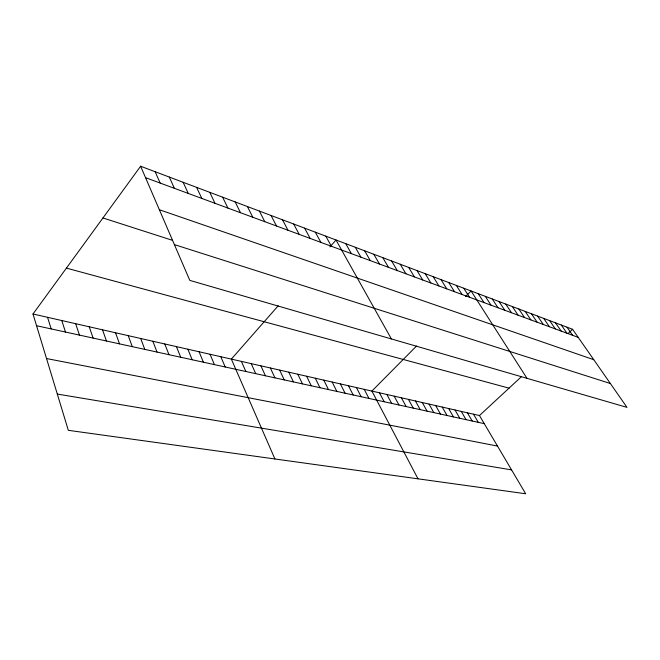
<?xml version="1.0" encoding="UTF-8"?>
<svg xmlns="http://www.w3.org/2000/svg" width="660" height="660" viewBox="0 0 660 660"><rect width="100%" height="100%" fill="white"/><g stroke="black" fill="none" stroke-linecap="round" stroke-linejoin="round"><path stroke-width="0.99" d="M33 313.995L479.465 415.544L525.682 493.762L68.318 430.32L33 313.995L140.621 166.237L572.591 329.299L627 407.385L189.808 280.385L140.621 166.237M278.182 305.811L231.346 359.106L274.931 458.981M329.959 246.889L336.014 240.001L391.388 338.943M416.526 346.03L371.893 391.075L418.003 478.822M465.514 296.587L471.075 290.977L527.002 378.337M479.465 415.544L521.557 376.563M568.277 333.3L572.591 329.299M57.313 394.061L511.574 469.887M46.53 358.545L497.491 446.061M36.564 325.718L484.25 423.646M66.421 268.108L509.041 388.154M174.388 244.604L610.36 383.501M102.952 217.957L172.359 240.298M159.365 209.731L593.777 359.708M145.538 177.664L578.209 337.367M566.989 327.187L572.624 335.296M561.305 325.042L566.94 333.201M555.522 322.855L561.173 331.072M549.656 320.636L555.316 328.911M543.683 318.384L549.359 326.708M537.619 316.099L543.304 324.481M531.457 313.772L537.149 322.204M525.195 311.404L530.887 319.894M518.826 309.004L524.527 317.551M512.35 306.562L518.059 315.158M505.758 304.07L511.475 312.733M499.059 301.546L504.776 310.258M492.244 298.972L497.97 307.741M485.314 296.356L491.04 305.184M478.252 293.692L483.986 302.585M463.765 288.222L469.499 297.239M456.324 285.409L462.058 294.492M448.751 282.554L454.484 291.695M441.037 279.642L446.77 288.849M433.174 276.672L438.908 285.945M425.172 273.652L430.897 282.991M417.013 270.575L422.738 279.972M408.697 267.432L414.414 276.903M400.224 264.231L405.941 273.776M391.586 260.972L397.295 270.584M382.784 257.647L388.476 267.333M473.484 414.183L478.277 422.334M467.42 412.805L472.205 421.014M373.799 254.257L379.483 264.008M461.257 411.403L466.051 419.661M364.633 250.8L370.31 260.626M455.012 409.984L459.797 418.3M448.66 408.54L453.453 416.905M355.286 247.269L360.946 257.169M442.216 407.072L447.01 415.495M345.749 243.672L351.392 253.638M435.674 405.587L440.467 414.067M429.033 404.077L433.818 412.615M422.284 402.534L427.069 411.139M325.776 236.132L331.378 246.254M415.429 400.975L420.205 409.637M408.457 399.391L413.234 408.111M315.307 232.18L320.884 242.385M401.379 397.782L406.156 406.56M304.615 228.145L310.167 238.425M394.193 396.148L398.953 404.984M386.884 394.482L391.636 403.384M293.683 224.02L299.203 234.382M379.45 392.799L384.202 401.758M282.505 219.797L287.991 230.241M364.213 389.334L368.948 398.425M271.07 215.482L276.524 226.009M356.408 387.552L361.127 396.718M259.372 211.068L264.792 221.677M348.463 385.745L353.174 394.977M340.378 383.914L345.081 393.203M247.409 206.547L252.788 217.247M332.161 382.041L336.847 391.405M323.796 380.135L328.474 389.573M235.158 201.927L240.496 212.71M315.29 378.205L319.943 387.709M222.618 197.191L227.906 208.065M306.62 376.233L311.264 385.803M297.808 374.228L302.428 383.873M209.773 192.34L215.011 203.305M288.824 372.182L293.428 381.909M196.614 187.382L201.803 198.429M279.683 370.103L284.262 379.904M270.369 367.983L274.931 377.858M183.133 182.292L188.265 193.429M260.89 365.83L265.419 375.779M169.315 177.07L174.38 188.306M251.229 363.635L255.733 373.659M241.378 361.391L245.858 371.498M155.149 171.724L160.149 183.051M220.803 356.713L225.217 366.985M210.045 354.263L214.426 364.625M199.072 351.772L203.412 362.216M187.877 349.222L192.175 359.758M176.443 346.624L180.7 357.25M164.769 343.967L168.985 354.684M152.848 341.253L157.014 352.069M140.679 338.489L144.787 349.396M128.238 335.659L132.289 346.657M115.525 332.764L119.526 343.868M102.531 329.81L106.466 341.014M89.249 326.791L93.118 338.093M75.669 323.705L79.464 335.107M61.768 320.537L65.488 332.046M47.553 317.303L51.191 328.919"/></g></svg>
